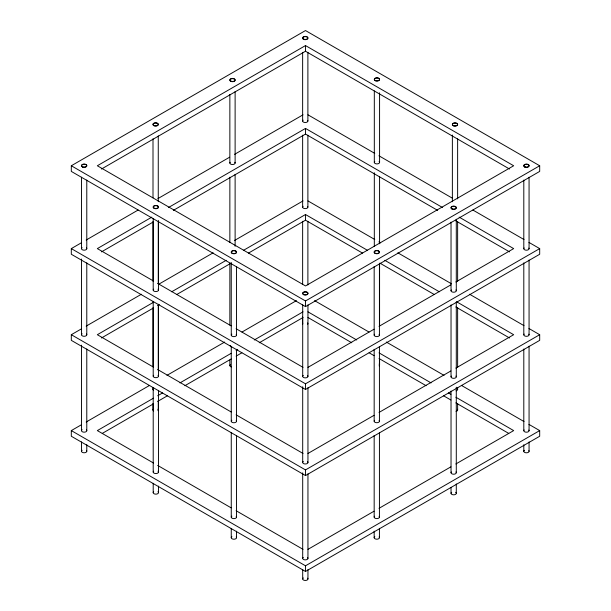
<?xml version="1.0" encoding="UTF-8"?>
<svg xmlns="http://www.w3.org/2000/svg" width="611" height="611" viewBox="0 0 611 611"><rect width="100%" height="100%" fill="white"/><g stroke="black" fill="none" stroke-linecap="round" stroke-linejoin="round"><path stroke-width="0.92" d="M71.311 165.757L305.5 30.55L539.689 165.757L539.689 171.416L305.5 306.623L71.311 171.416L71.311 165.757L305.5 300.963L539.689 165.757M305.5 45.573L97.332 165.757L305.5 285.94L513.668 165.757L305.5 45.573L305.5 51.232L101.464 169.033M528.966 242.414L539.689 248.601L539.689 254.26L305.5 389.467L71.311 254.26L71.311 248.601L81.21 242.888M86.159 240.031L138.109 210.039M157.898 198.613L229.637 157.195M234.586 154.339L303.025 114.822M151.856 217.126L97.332 248.601L153.506 281.029M168.376 207.587L305.5 128.417L442.624 207.587M101.464 251.877L153.506 221.831M173.333 210.383L305.5 134.076L437.667 210.383M528.966 328.519L539.689 334.706L539.689 340.365L305.5 475.572L71.311 340.365L71.311 334.706L81.21 328.993M86.159 326.137L141.401 294.242M158.723 284.245L213.147 252.824M234.586 240.444L303.025 200.927M153.506 302.277L97.332 334.706L153.506 367.142M171.676 291.783L226.2 260.309M243.545 250.296L305.5 214.522L367.455 250.296M101.464 337.982L153.506 307.936M157.638 305.553L159.288 304.599M176.632 294.586L231.157 263.104M248.501 253.091L305.5 220.181L362.499 253.091M528.966 424.408L539.689 430.595L539.689 436.254L305.5 571.461L71.311 436.254L71.311 430.595L81.21 424.882M86.159 422.025L149.649 385.365M166.963 375.368L224.688 342.045M242.002 332.048L296.427 300.627M153.506 398.166L97.332 430.595L153.506 463.023M157.638 395.775L162.595 392.919M179.94 382.898L231.157 353.334M236.113 350.47L237.763 349.515M254.283 339.976L303.025 311.839M102.289 433.39L153.506 403.825M157.638 401.435L167.551 395.714M184.896 385.701L231.157 358.993M236.113 356.129L241.895 352.791M259.24 342.779L303.025 317.499M307.975 367.356L374.062 329.199M379.019 326.335L450.887 284.848M455.844 281.984L513.668 248.601L459.144 217.126M71.311 248.601L305.5 383.807L539.689 248.601M307.975 453.461L374.062 415.312M379.019 412.448L450.887 370.953M455.844 368.097L513.668 334.706L456.669 301.803M71.311 334.706L305.5 469.912L539.689 334.706M307.975 549.35L374.062 511.193M379.019 508.329L450.887 466.842M455.844 463.978L513.668 430.595L455.844 397.211M71.311 430.595L305.5 565.801L539.689 430.595M305.5 51.232L509.536 169.033M307.975 114.822L374.764 153.384M378.889 155.767L452.277 198.132M472.891 210.039L524.017 239.55M455.844 220.876L509.536 251.877M307.975 200.927L374.764 239.497M378.889 241.872L380.538 242.827M397.853 252.824L451.453 283.771M469.599 294.242L524.017 325.663M384.8 260.309L439.324 291.783M379.843 263.104L434.368 294.586M455.844 306.982L509.536 337.982M314.573 300.627L368.998 332.048M386.312 342.045L444.037 375.368M461.351 385.365L524.017 421.552M307.975 311.839L356.717 339.976M379.019 352.853L431.06 382.898M448.405 392.919L450.887 394.347M307.975 317.499L351.76 342.779M369.105 352.791L374.062 355.655M379.019 358.512L426.104 385.701M443.449 395.714L450.887 400.006M455.844 402.87L508.711 433.39M157.638 283.412L231.157 325.862M236.113 328.726L303.025 367.356M157.638 369.525L231.157 411.967M236.113 414.831L303.025 453.461M157.638 465.406L231.157 507.856M236.113 510.72L303.025 549.35M529.065 177.221L529.065 248.692M529.065 260.026L529.065 334.797M529.065 346.154L529.065 430.686M529.065 441.944L529.065 451.277M523.803 180.085L523.803 248.692M523.803 262.867L523.803 334.797M523.803 349.003L523.803 430.686M523.803 444.739L523.803 451.277M457.631 138.842L457.631 198.873M457.631 221.625L457.631 281.251M457.631 307.761L457.631 367.601M457.631 387.542L457.631 389.444M457.631 403.497L457.631 410.034M456.287 219.242L456.287 290.706M456.287 302.04L456.287 376.819M456.287 387.221L456.287 472.7M456.287 483.958L456.287 493.291M452.369 135.031L452.369 201.729M451.033 222.099L451.033 290.706M451.033 304.881L451.033 376.819M451.033 391.025L451.033 472.7M451.033 487.693L451.033 493.291M379.576 92.826L379.576 162.381M379.576 176.564L379.576 243.758M379.576 263.647L379.576 326.335M379.576 358.436L379.576 364.973M379.431 263.616L379.431 335.08M379.431 346.414L379.431 421.185M379.431 432.542L379.431 517.074M379.431 528.332L379.431 537.665M374.314 90.917L374.314 162.381M374.314 172.776L374.314 246.6M374.169 266.472L374.169 335.08M374.169 349.255L374.169 421.185M374.169 435.399L374.169 517.074M374.169 531.135L374.169 537.665M307.891 52.393L307.891 121.001M307.891 135.176L307.891 207.106M307.891 221.312L307.891 284.947M307.952 304.881L307.952 376.345M307.952 387.687L307.952 462.458M307.952 473.815L307.952 558.339M307.952 569.597L307.952 578.93M305.5 128.417L305.5 134.076M305.5 214.522L305.5 220.181M305.5 300.963L305.5 306.623M305.5 383.807L305.5 389.467M305.5 469.912L305.5 475.572M305.5 565.801L305.5 571.461M302.697 304.881L302.697 376.345M302.697 386.74L302.697 462.458M302.697 472.861L302.697 558.339M302.697 569.597L302.697 578.93M302.636 52.393L302.636 121.001M302.636 135.176L302.636 207.106M302.636 221.312L302.636 284M302.636 317.056L302.636 323.586M236.518 266.495L236.518 335.103M236.518 349.278L236.518 421.216M236.518 435.422L236.518 517.097M236.518 531.158L236.518 537.688M235.12 91.551L235.12 163.015M235.12 174.349L235.12 246.286M231.256 262.684L231.256 335.103M231.256 346.437L231.256 421.216M231.256 432.573L231.256 517.097M231.256 528.355L231.256 537.688M229.858 94.407L229.858 163.015M229.858 177.19L229.858 242.498M229.858 263.333L229.858 325.067M229.858 360.001L229.858 365.599M158.47 220.479L158.47 290.042M158.47 304.217L158.47 376.147M158.47 390.353L158.47 472.036M158.47 486.096L158.47 492.626M158.264 135.925L158.264 201.668M158.264 221.564L158.264 284.031M158.264 304.858L158.264 370.388M158.264 400.64L158.264 409.973M153.208 218.57L153.208 290.042M153.208 301.376L153.208 376.147M153.208 387.504L153.208 472.036M153.208 483.293L153.208 492.626M153.002 138.781L153.002 197.857M153.002 221.564L153.002 281.19M153.002 307.707L153.002 366.592M153.002 387.481L153.002 389.383M153.002 403.443L153.002 409.973M86.785 180.046L86.785 248.654M86.785 262.829L86.785 334.767M86.785 348.973L86.785 430.648M86.785 444.709L86.785 451.239M81.523 177.19L81.523 248.654M81.523 259.049L81.523 334.767M81.523 345.169L81.523 430.648M81.523 441.906L81.523 451.239M236.19 536.954A2.627 1.52 0 0 1 235.426 538.925A2.627 1.52 0 0 1 231.943 538.711A2.627 1.52 0 0 1 231.905 536.695M457.295 409.294A2.627 1.52 0 0 1 456.043 411.424M157.944 491.718A2.627 1.52 0 0 1 157.63 493.734A2.627 1.52 0 0 1 154.125 493.78A2.627 1.52 0 0 1 153.674 491.763M379.11 364.11A2.627 1.52 0 0 1 379.11 365.829M231.233 366.936A2.627 1.52 0 0 1 230.5 364.607M455.646 492.298A2.627 1.52 0 0 1 455.478 494.391A2.627 1.52 0 0 1 451.842 494.391A2.627 1.52 0 0 1 451.674 492.298M379.103 536.932A2.627 1.52 0 0 1 378.339 538.894A2.627 1.52 0 0 1 374.864 538.688A2.627 1.52 0 0 1 374.818 536.672M157.936 409.24A2.627 1.52 0 0 1 157.936 410.707M153.644 410.966A2.627 1.52 0 0 1 153.644 408.98M86.457 450.506A2.627 1.52 0 0 1 85.693 452.476A2.627 1.52 0 0 1 82.21 452.262A2.627 1.52 0 0 1 82.164 450.246M307.623 578.197A2.627 1.52 0 0 1 306.859 580.167A2.627 1.52 0 0 1 303.384 579.954A2.627 1.52 0 0 1 303.339 577.937M307.654 322.952A2.627 1.52 0 0 1 307.654 324.212M302.758 324.044A2.627 1.52 0 0 1 302.758 323.127M528.828 450.643A2.627 1.52 0 0 1 527.858 452.552A2.627 1.52 0 0 1 524.444 452.27A2.627 1.52 0 0 1 524.444 450.284M236.19 334.37A2.627 1.52 0 0 1 235.441 336.333A2.627 1.52 0 0 1 231.966 336.142A2.627 1.52 0 0 1 231.867 334.133M158.005 289.179A2.627 1.52 0 0 1 157.577 291.18A2.627 1.52 0 0 1 154.094 291.18A2.627 1.52 0 0 1 153.674 289.179M379.11 161.525A2.627 1.52 0 0 1 378.69 163.519A2.627 1.52 0 0 1 375.2 163.519A2.627 1.52 0 0 1 374.78 161.525M234.792 162.282A2.627 1.52 0 0 1 232.493 164.535A2.627 1.52 0 0 1 230.187 162.282M455.959 289.965A2.627 1.52 0 0 1 453.66 292.226A2.627 1.52 0 0 1 451.361 289.965M379.103 334.339A2.627 1.52 0 0 1 378.415 336.279A2.627 1.52 0 0 1 374.994 336.18A2.627 1.52 0 0 1 374.635 334.217M86.457 247.921A2.627 1.52 0 0 1 85.7 249.884A2.627 1.52 0 0 1 82.233 249.693A2.627 1.52 0 0 1 82.134 247.684M307.623 375.612A2.627 1.52 0 0 1 306.875 377.575A2.627 1.52 0 0 1 303.407 377.384A2.627 1.52 0 0 1 303.308 375.375M307.677 120.398A2.627 1.52 0 0 1 305.011 122.513A2.627 1.52 0 0 1 303.094 120.138M528.843 248.089A2.627 1.52 0 0 1 526.308 250.205A2.627 1.52 0 0 1 524.131 247.951M236.19 516.364A2.627 1.52 0 0 1 235.441 518.327A2.627 1.52 0 0 1 231.966 518.136A2.627 1.52 0 0 1 231.867 516.127M457.295 388.703A2.627 1.52 0 0 1 456.043 390.834M158.005 471.173A2.627 1.52 0 0 1 157.577 473.174A2.627 1.52 0 0 1 154.094 473.174A2.627 1.52 0 0 1 153.674 471.173M231.21 346.338A2.627 1.52 0 0 1 229.98 345.467M455.959 471.967A2.627 1.52 0 0 1 453.66 474.22A2.627 1.52 0 0 1 451.361 471.967M379.103 516.333A2.627 1.52 0 0 1 378.415 518.273A2.627 1.52 0 0 1 374.994 518.181A2.627 1.52 0 0 1 374.635 516.211M153.613 390.353A2.627 1.52 0 0 1 153.613 388.413M86.457 429.915A2.627 1.52 0 0 1 85.7 431.878A2.627 1.52 0 0 1 82.233 431.687A2.627 1.52 0 0 1 82.134 429.678M307.623 557.606A2.627 1.52 0 0 1 306.875 559.569A2.627 1.52 0 0 1 303.407 559.378A2.627 1.52 0 0 1 303.308 557.369M528.843 430.083A2.627 1.52 0 0 1 526.308 432.198A2.627 1.52 0 0 1 524.131 429.945M236.19 420.475A2.627 1.52 0 0 1 235.441 422.438A2.627 1.52 0 0 1 231.966 422.247A2.627 1.52 0 0 1 231.867 420.238M158.005 375.291A2.627 1.52 0 0 1 157.577 377.285A2.627 1.52 0 0 1 154.094 377.285A2.627 1.52 0 0 1 153.674 375.291M455.959 376.078A2.627 1.52 0 0 1 453.66 378.331A2.627 1.52 0 0 1 451.361 376.078M379.103 420.452A2.627 1.52 0 0 1 378.415 422.384A2.627 1.52 0 0 1 374.994 422.293A2.627 1.52 0 0 1 374.635 420.33M86.457 334.026A2.627 1.52 0 0 1 85.7 335.989A2.627 1.52 0 0 1 82.233 335.806A2.627 1.52 0 0 1 82.134 333.789M307.623 461.717A2.627 1.52 0 0 1 306.875 463.68A2.627 1.52 0 0 1 303.407 463.497A2.627 1.52 0 0 1 303.308 461.481M307.677 206.503A2.627 1.52 0 0 1 305.011 208.618A2.627 1.52 0 0 1 303.094 206.251M528.843 334.194A2.627 1.52 0 0 1 526.308 336.317A2.627 1.52 0 0 1 524.131 334.064M232.577 253.336A2.627 1.52 0 0 0 236.518 252.022A2.627 1.52 0 0 0 232.577 250.709A2.627 1.52 0 0 0 232.577 253.336M232.348 253.489A2.627 1.52 0 0 0 236.503 252.419A2.627 1.52 0 0 0 232.814 250.877A2.627 1.52 0 0 0 232.348 253.489M453.454 125.599A2.627 1.52 0 0 0 457.616 124.522A2.627 1.52 0 0 0 453.927 122.979A2.627 1.52 0 0 0 453.454 125.599M453.454 125.835A2.627 1.52 0 0 0 457.616 124.759A2.627 1.52 0 0 0 453.927 123.216A2.627 1.52 0 0 0 453.454 125.835M154.522 208.275A2.627 1.52 0 0 0 158.47 206.961A2.627 1.52 0 0 0 154.522 205.647A2.627 1.52 0 0 0 154.522 208.275M154.293 208.427A2.627 1.52 0 0 0 158.455 207.358A2.627 1.52 0 0 0 154.766 205.808A2.627 1.52 0 0 0 154.293 208.427M375.406 80.53A2.627 1.52 0 0 0 379.561 79.461A2.627 1.52 0 0 0 375.872 77.918A2.627 1.52 0 0 0 375.406 80.53M375.406 80.774A2.627 1.52 0 0 0 379.561 79.697A2.627 1.52 0 0 0 375.872 78.155A2.627 1.52 0 0 0 375.406 80.774M230.95 81.164A2.627 1.52 0 0 0 235.105 80.087A2.627 1.52 0 0 0 231.416 78.544A2.627 1.52 0 0 0 230.95 81.164M230.95 81.4A2.627 1.52 0 0 0 235.105 80.331A2.627 1.52 0 0 0 231.416 78.788A2.627 1.52 0 0 0 230.95 81.4M452.346 208.939A2.627 1.52 0 0 0 456.287 207.625A2.627 1.52 0 0 0 452.346 206.312A2.627 1.52 0 0 0 452.346 208.939M452.117 209.092A2.627 1.52 0 0 0 456.272 208.023A2.627 1.52 0 0 0 452.583 206.48A2.627 1.52 0 0 0 452.117 209.092M375.49 253.313A2.627 1.52 0 0 0 379.431 251.999A2.627 1.52 0 0 0 375.49 250.686A2.627 1.52 0 0 0 375.49 253.313M375.261 253.466A2.627 1.52 0 0 0 379.416 252.396A2.627 1.52 0 0 0 375.727 250.854A2.627 1.52 0 0 0 375.261 253.466M154.087 125.538A2.627 1.52 0 0 0 158.249 124.461A2.627 1.52 0 0 0 154.56 122.918A2.627 1.52 0 0 0 154.087 125.538M154.087 125.774A2.627 1.52 0 0 0 158.249 124.705A2.627 1.52 0 0 0 154.56 123.162A2.627 1.52 0 0 0 154.087 125.774M82.615 166.803A2.627 1.52 0 0 0 86.77 165.734A2.627 1.52 0 0 0 83.081 164.191A2.627 1.52 0 0 0 82.615 166.803M82.615 167.04A2.627 1.52 0 0 0 86.77 165.971A2.627 1.52 0 0 0 83.081 164.428A2.627 1.52 0 0 0 82.615 167.04M304.011 294.578A2.627 1.52 0 0 0 307.952 293.265A2.627 1.52 0 0 0 304.011 291.951A2.627 1.52 0 0 0 304.011 294.578M303.782 294.731A2.627 1.52 0 0 0 307.944 293.662A2.627 1.52 0 0 0 304.255 292.119A2.627 1.52 0 0 0 303.782 294.731M303.72 39.15A2.627 1.52 0 0 0 307.883 38.073A2.627 1.52 0 0 0 304.194 36.53A2.627 1.52 0 0 0 303.72 39.15M303.72 39.387A2.627 1.52 0 0 0 307.883 38.31A2.627 1.52 0 0 0 304.194 36.767A2.627 1.52 0 0 0 303.72 39.387M524.887 166.841A2.627 1.52 0 0 0 529.05 165.764A2.627 1.52 0 0 0 525.361 164.222A2.627 1.52 0 0 0 524.887 166.841M524.887 167.078A2.627 1.52 0 0 0 529.05 166.001A2.627 1.52 0 0 0 525.361 164.458A2.627 1.52 0 0 0 524.887 167.078"/></g></svg>
